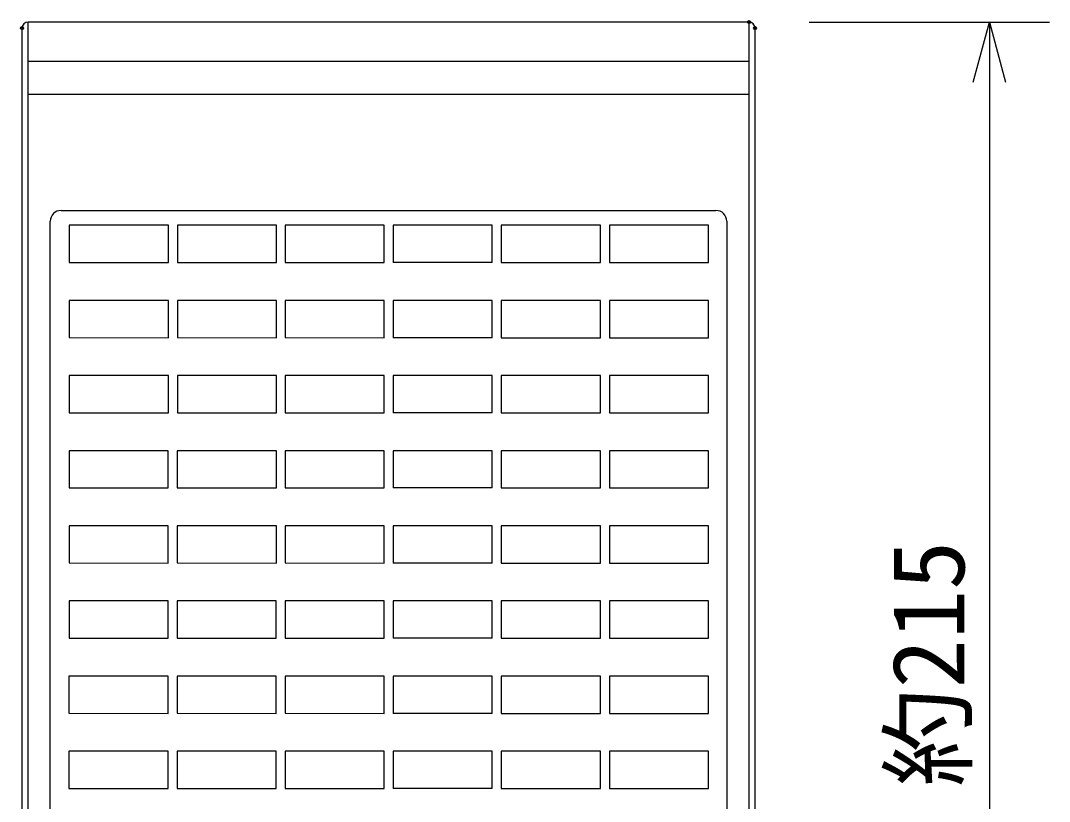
# Model space of a CAD drawing. Units: millimetres, scale not verified. Extents: x -63 to 63, y -57 to 57.
# Drawn here: x -34.77 to -0.52, y 4.73 to 30.72 of the extents above; entities that cross this region are included whole.
import ezdxf
from ezdxf.enums import TextEntityAlignment as Align

# ---------------------------------------------------------------- set-up
doc = ezdxf.new("R2010")
doc.units = ezdxf.units.MM
doc.header["$LTSCALE"] = 0.190236
doc.header["$PDMODE"] = 32
doc.header["$PDSIZE"] = 0.0951
for name, color, linetype in [('0-2_GAIKEI', 1, 'Continuous'), ('0-4_SUNPO', 3, 'Continuous'), ('0-5_DEFPOINTS', 7, 'Continuous')]:
    doc.layers.add(name, color=color, linetype=linetype)
doc.styles.add('ＭＳ ゴシック', font='')
doc.styles.get('ＭＳ ゴシック').set_extended_font_data('MS Gothic')

# ---------------------------------------------------------------- blocks, each defined once
blk = doc.blocks.new('_OPEN30')
at = {"layer": '0-5_DEFPOINTS'}
blk.add_line((0, 0), (-1, 0), dxfattribs=at)
blk.add_lwpolyline([(-1, 0.26795), (0, 0), (-1, -0.26795)], dxfattribs=at)

msp = doc.modelspace()

# ---------------------------------------------------------------- linework, layer by layer
at = {"layer": '0-2_GAIKEI'}
for p, q in [((-34.5186, -12.3311), (-34.5186, 30.6689)), ((-10.5185, -12.3311), (-10.5185, 30.6689)), ((-10.5185, 29.3547), (-34.5186, 29.3547)), ((-34.5186, 28.2647), (-10.5185, 28.2647)), ((-33.4186, 24.3979), (-11.6185, 24.3979)), ((-33.7786, -6.5174), (-33.7786, 24.0379)), ((-11.2585, 24.0379), (-11.2585, -6.5174)), ((-33.1435, 23.9048), (-33.1435, 22.6673)), ((-26.2435, 23.9046), (-29.5435, 23.9048)), ((-26.2435, 22.6647), (-26.2435, 23.9046)), ((-22.6636, 23.9048), (-25.9636, 23.9049)), ((-25.9636, 23.9049), (-25.9636, 22.6674)), ((-22.6636, 22.6648), (-22.6636, 23.9048)), ((-19.0636, 22.6648), (-19.0636, 23.9048)), ((-15.4636, 23.9048), (-18.7636, 23.9048)), ((-18.7636, 23.9048), (-18.7636, 22.6648)), ((-15.4636, 22.6648), (-15.4636, 23.9048)), ((-11.8636, 23.9048), (-15.1636, 23.9048)), ((-11.8636, 22.6648), (-11.8636, 23.9048)), ((-33.1435, 22.6673), (-29.8435, 22.6647)), ((-25.9636, 22.6674), (-22.6636, 22.6648)), ((-19.0636, 22.6648), (-22.3636, 22.6648)), ((-18.7636, 22.6648), (-15.4636, 22.6648)), ((-29.8455, 21.4046), (-33.1455, 21.4048)), ((-29.8455, 20.1646), (-29.8455, 21.4046)), ((-29.5455, 21.4048), (-29.5455, 20.1673)), ((-22.6636, 21.4047), (-25.9636, 21.4049)), ((-22.6636, 20.1648), (-22.6636, 21.4047)), ((-22.3636, 21.4047), (-22.3636, 20.1648)), ((-19.0636, 21.4047), (-22.3636, 21.4047)), ((-19.0636, 20.1648), (-19.0636, 21.4047)), ((-15.4636, 21.4047), (-18.7636, 21.4047)), ((-15.4636, 20.1648), (-15.4636, 21.4047)), ((-15.1636, 21.4047), (-15.1636, 20.1648)), ((-29.5455, 20.1673), (-26.2456, 20.1646)), ((-19.0636, 20.1648), (-22.3636, 20.1648)), ((-15.1636, 20.1648), (-11.8636, 20.1648)), ((-33.1476, 18.9048), (-33.1476, 17.6673)), ((-26.2476, 18.9046), (-29.5476, 18.9048)), ((-26.2476, 17.6646), (-26.2476, 18.9046)), ((-22.6636, 18.9047), (-25.9636, 18.9049)), ((-25.9636, 18.9049), (-25.9636, 17.6674)), ((-22.6636, 17.6648), (-22.6636, 18.9047)), ((-19.0636, 17.6648), (-19.0636, 18.9047)), ((-15.4636, 18.9047), (-18.7636, 18.9047)), ((-18.7636, 18.9047), (-18.7636, 17.6648)), ((-15.4636, 17.6648), (-15.4636, 18.9047)), ((-11.8636, 18.9047), (-15.1636, 18.9047)), ((-11.8636, 17.6648), (-11.8636, 18.9047)), ((-33.1476, 17.6673), (-29.8476, 17.6646)), ((-25.9636, 17.6674), (-22.6636, 17.6648)), ((-19.0636, 17.6648), (-22.3636, 17.6648)), ((-18.7636, 17.6648), (-15.4636, 17.6648)), ((-29.8496, 16.4046), (-33.1496, 16.4048)), ((-29.8496, 15.1646), (-29.8496, 16.4046)), ((-29.5496, 16.4048), (-29.5496, 15.1673)), ((-22.6636, 16.4047), (-25.9636, 16.4049)), ((-22.6636, 15.1647), (-22.6636, 16.4047)), ((-22.3636, 16.4047), (-22.3636, 15.1647)), ((-19.0636, 16.4047), (-22.3636, 16.4047)), ((-19.0636, 15.1647), (-19.0636, 16.4047)), ((-15.4636, 16.4047), (-18.7636, 16.4047)), ((-15.4636, 15.1647), (-15.4636, 16.4047)), ((-15.1636, 16.4047), (-15.1636, 15.1647)), ((-29.5496, 15.1673), (-26.2496, 15.1646)), ((-19.0636, 15.1647), (-22.3636, 15.1647)), ((-15.1636, 15.1647), (-11.8636, 15.1647)), ((-33.1516, 13.9048), (-33.1516, 12.6673)), ((-26.2516, 13.9046), (-29.5516, 13.9048)), ((-26.2516, 12.6646), (-26.2516, 13.9046)), ((-22.6636, 13.9046), (-25.9636, 13.9048)), ((-25.9636, 13.9048), (-25.9636, 12.6673)), ((-22.6636, 12.6646), (-22.6636, 13.9046)), ((-19.0636, 12.6646), (-19.0636, 13.9046)), ((-15.4636, 13.9046), (-18.7636, 13.9046)), ((-18.7636, 13.9046), (-18.7636, 12.6646)), ((-15.4636, 12.6646), (-15.4636, 13.9046)), ((-11.8636, 13.9046), (-15.1636, 13.9046)), ((-11.8636, 12.6646), (-11.8636, 13.9046)), ((-33.1516, 12.6673), (-29.8516, 12.6646)), ((-25.9636, 12.6673), (-22.6636, 12.6646)), ((-19.0636, 12.6646), (-22.3636, 12.6646)), ((-18.7636, 12.6646), (-15.4636, 12.6646)), ((-29.8536, 11.4047), (-33.1536, 11.4048)), ((-29.8536, 10.1647), (-29.8536, 11.4047)), ((-29.5536, 11.4048), (-29.5536, 10.1673)), ((-22.6636, 11.4046), (-25.9636, 11.4048)), ((-22.6636, 10.1646), (-22.6636, 11.4046)), ((-22.3636, 11.4046), (-22.3636, 10.1646)), ((-19.0636, 11.4046), (-22.3636, 11.4046)), ((-19.0636, 10.1646), (-19.0636, 11.4046)), ((-15.4636, 11.4046), (-18.7636, 11.4046)), ((-15.4636, 10.1646), (-15.4636, 11.4046)), ((-15.1636, 11.4046), (-15.1636, 10.1646)), ((-29.5536, 10.1673), (-26.2536, 10.1647)), ((-19.0636, 10.1646), (-22.3636, 10.1646)), ((-15.1636, 10.1646), (-11.8636, 10.1646)), ((-33.1556, 8.9048), (-33.1556, 7.6673)), ((-26.2556, 8.9047), (-29.5556, 8.9048)), ((-26.2556, 7.6647), (-26.2556, 8.9047)), ((-22.6636, 8.9047), (-25.9636, 8.9049)), ((-25.9636, 8.9049), (-25.9636, 7.6674)), ((-22.6636, 7.6647), (-22.6636, 8.9047)), ((-19.0636, 7.6647), (-19.0636, 8.9047)), ((-15.4636, 8.9047), (-18.7636, 8.9047)), ((-18.7636, 8.9047), (-18.7636, 7.6647)), ((-15.4636, 7.6647), (-15.4636, 8.9047)), ((-11.8636, 8.9047), (-15.1636, 8.9047)), ((-11.8636, 7.6647), (-11.8636, 8.9047)), ((-33.1556, 7.6673), (-29.8556, 7.6647)), ((-25.9636, 7.6674), (-22.6636, 7.6647)), ((-19.0636, 7.6647), (-22.3636, 7.6647)), ((-18.7636, 7.6647), (-15.4636, 7.6647)), ((-29.8576, 6.4047), (-33.1576, 6.4048)), ((-29.8576, 5.1647), (-29.8576, 6.4047)), ((-29.5576, 6.4048), (-29.5576, 5.1673)), ((-22.6636, 6.4047), (-25.9636, 6.4048)), ((-22.6636, 5.1647), (-22.6636, 6.4047)), ((-22.3636, 6.4047), (-22.3636, 5.1647)), ((-19.0636, 6.4047), (-22.3636, 6.4047)), ((-19.0636, 5.1647), (-19.0636, 6.4047)), ((-15.4636, 6.4047), (-18.7636, 6.4047)), ((-15.4636, 5.1647), (-15.4636, 6.4047)), ((-15.1636, 6.4047), (-15.1636, 5.1647)), ((-29.5576, 5.1673), (-26.2576, 5.1647)), ((-19.0636, 5.1647), (-22.3636, 5.1647)), ((-15.1636, 5.1647), (-11.8636, 5.1647))]:
    msp.add_line(p, q, dxfattribs=at)
at = {"layer": '0-2_GAIKEI', "color": 7}
for p, q in [((-34.5186, 30.6421), (-34.5186, 30.6689)), ((-10.5185, 30.6689), (-34.5186, 30.6689)), ((-10.5185, 30.6689), (-10.5185, 30.6421)), ((-34.7186, -12.1281), (-34.7186, 30.4689)), ((-10.3185, -12.1281), (-10.3185, 30.4689))]:
    msp.add_line(p, q, dxfattribs=at)
for points in [[(-34.7186, 30.46), (-34.7186, 30.4602), (-34.7186, 30.4603), (-34.7185, 30.4605), (-34.7185, 30.4607), (-34.7185, 30.4609), (-34.7185, 30.461), (-34.7185, 30.4612), (-34.7185, 30.4614), (-34.7185, 30.4616), (-34.7185, 30.4618), (-34.7185, 30.4619), (-34.7185, 30.4621), (-34.7185, 30.4623), (-34.7185, 30.4625), (-34.7185, 30.4626), (-34.7185, 30.4628), (-34.7185, 30.463), (-34.7185, 30.4632), (-34.7185, 30.4634), (-34.7185, 30.4635), (-34.7185, 30.4637), (-34.7185, 30.4639), (-34.7185, 30.4641), (-34.7184, 30.4642), (-34.7184, 30.4644), (-34.7184, 30.4646), (-34.7184, 30.4648), (-34.7184, 30.465), (-34.7184, 30.4651), (-34.7184, 30.4653), (-34.7184, 30.4655), (-34.7184, 30.4657), (-34.7184, 30.4658), (-34.7184, 30.466), (-34.7184, 30.4662), (-34.7184, 30.4664), (-34.7184, 30.4666), (-34.7184, 30.4667), (-34.7184, 30.4669)], [(-34.7184, 30.4669), (-34.7184, 30.4671), (-34.7184, 30.4673), (-34.7184, 30.4675), (-34.7184, 30.4676), (-34.7184, 30.4678), (-34.7183, 30.468), (-34.7183, 30.4682), (-34.7183, 30.4683), (-34.7183, 30.4685), (-34.7183, 30.4687), (-34.7183, 30.4689)]]:
    msp.add_lwpolyline(points, dxfattribs=at)
at = {"layer": '0-2_GAIKEI'}
for points in [[(-29.8435, 22.6647), (-29.8435, 23.9046), (-33.1435, 23.9048)], [(-29.5435, 23.9048), (-29.5435, 22.6673), (-26.2435, 22.6647)], [(-19.0636, 23.9048), (-22.3636, 23.9048), (-22.3636, 22.6648)], [(-15.1636, 23.9048), (-15.1636, 22.6648), (-11.8636, 22.6648)], [(-33.1455, 21.4048), (-33.1455, 20.1673), (-29.8455, 20.1646)], [(-26.2456, 20.1646), (-26.2456, 21.4046), (-29.5455, 21.4048)], [(-25.9636, 21.4049), (-25.9636, 20.1674), (-22.6636, 20.1648)], [(-18.7636, 21.4047), (-18.7636, 20.1648), (-15.4636, 20.1648)], [(-11.8636, 20.1648), (-11.8636, 21.4047), (-15.1636, 21.4047)], [(-29.8476, 17.6646), (-29.8476, 18.9046), (-33.1476, 18.9048)], [(-29.5476, 18.9048), (-29.5476, 17.6673), (-26.2476, 17.6646)], [(-19.0636, 18.9047), (-22.3636, 18.9047), (-22.3636, 17.6648)], [(-15.1636, 18.9047), (-15.1636, 17.6648), (-11.8636, 17.6648)], [(-33.1496, 16.4048), (-33.1496, 15.1673), (-29.8496, 15.1646)], [(-26.2496, 15.1646), (-26.2496, 16.4046), (-29.5496, 16.4048)], [(-25.9636, 16.4049), (-25.9636, 15.1674), (-22.6636, 15.1647)], [(-18.7636, 16.4047), (-18.7636, 15.1647), (-15.4636, 15.1647)], [(-11.8636, 15.1647), (-11.8636, 16.4047), (-15.1636, 16.4047)], [(-29.8516, 12.6646), (-29.8516, 13.9046), (-33.1516, 13.9048)], [(-29.5516, 13.9048), (-29.5516, 12.6673), (-26.2516, 12.6646)], [(-19.0636, 13.9046), (-22.3636, 13.9046), (-22.3636, 12.6646)], [(-15.1636, 13.9046), (-15.1636, 12.6646), (-11.8636, 12.6646)], [(-33.1536, 11.4048), (-33.1536, 10.1673), (-29.8536, 10.1647)], [(-26.2536, 10.1647), (-26.2536, 11.4047), (-29.5536, 11.4048)], [(-25.9636, 11.4048), (-25.9636, 10.1673), (-22.6636, 10.1646)], [(-18.7636, 11.4046), (-18.7636, 10.1646), (-15.4636, 10.1646)], [(-11.8636, 10.1646), (-11.8636, 11.4046), (-15.1636, 11.4046)], [(-29.8556, 7.6647), (-29.8556, 8.9047), (-33.1556, 8.9048)], [(-29.5556, 8.9048), (-29.5556, 7.6673), (-26.2556, 7.6647)], [(-19.0636, 8.9047), (-22.3636, 8.9047), (-22.3636, 7.6647)], [(-15.1636, 8.9047), (-15.1636, 7.6647), (-11.8636, 7.6647)], [(-33.1576, 6.4048), (-33.1576, 5.1673), (-29.8576, 5.1647)], [(-26.2576, 5.1647), (-26.2576, 6.4047), (-29.5576, 6.4048)], [(-25.9636, 6.4048), (-25.9636, 5.1673), (-22.6636, 5.1647)], [(-18.7636, 6.4047), (-18.7636, 5.1647), (-15.4636, 5.1647)], [(-11.8636, 5.1647), (-11.8636, 6.4047), (-15.1636, 6.4047)]]:
    msp.add_lwpolyline(points, dxfattribs=at)
at = {"layer": '0-2_GAIKEI', "color": 7}
for centre, start, end in [((-34.5186, 30.4689), 90, 180), ((-10.5185, 30.4689), 0, 90)]:
    msp.add_arc(centre, 0.2, start, end, dxfattribs=at)
at = {"layer": '0-2_GAIKEI'}
for centre, start, end in [((-33.4184, 24.038), 90.02, 180.01907), ((-11.6187, 24.038), 359.98093, 89.98)]:
    msp.add_arc(centre, 0.3601, start, end, dxfattribs=at)
at = {"layer": '0-4_SUNPO'}
for p, q in [((-8.5185, 30.6689), (-0.5185, 30.6689)), ((-2.5185, 28.6689), (-2.5185, -10.3311))]:
    msp.add_line(p, q, dxfattribs=at)
at = {"layer": '0-5_DEFPOINTS'}
for p in [(-34.7186, 30.4689), (-10.5185, 30.6689), (-10.3185, 30.4689)]:
    msp.add_point(p, dxfattribs=at)

# ---------------------------------------------------------------- block references
at = {"layer": '0-4_SUNPO', "xscale": 2, "yscale": 2, "rotation": 90}
msp.add_blockref('_OPEN30', (-2.5185, 30.6689), dxfattribs=at)

# ---------------------------------------------------------------- texts
at = {"layer": '0-4_SUNPO', "style": 'ＭＳ ゴシック'}
msp.add_text('約215', height=2.406, rotation=90, dxfattribs=at).set_placement((-2.6281, 5.2155), align=Align.BOTTOM_LEFT)

doc.saveas('drawing.dxf')
